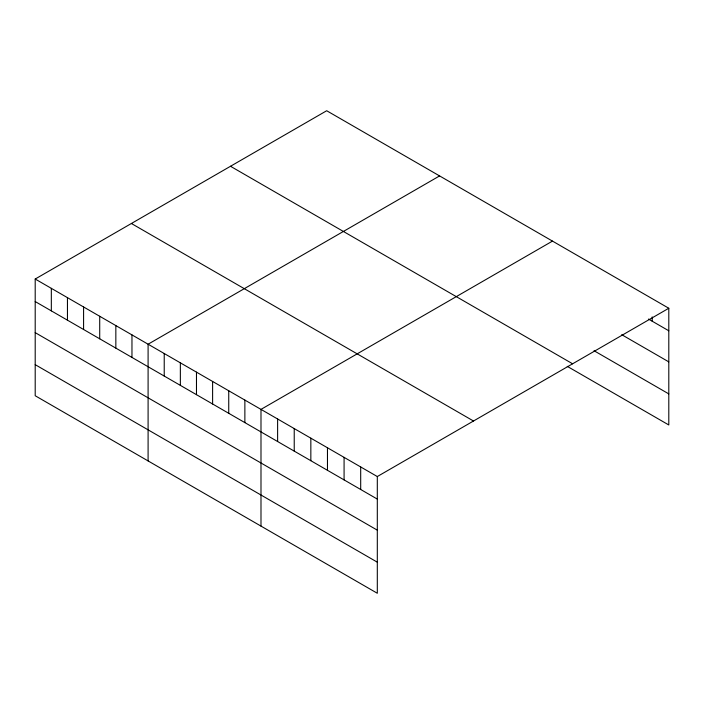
<?xml version="1.0" encoding="UTF-8"?>
<svg xmlns="http://www.w3.org/2000/svg" width="704" height="704" viewBox="0 0 704 704"><rect width="100%" height="100%" fill="white"/><g stroke="black" fill="none" stroke-linecap="round" stroke-linejoin="round"><path stroke-width="1.06" d="M35.2 279.03L377.309 476.546L377.309 593.261L35.2 395.745L35.2 279.03L326.691 110.739L668.8 308.255L668.8 424.97L567.248 366.344M439.586 175.921L148.095 344.212L148.095 460.926M552.482 241.102L260.99 409.385L260.99 526.108M377.309 476.546L668.8 308.255M648.49 319.062L668.8 330.792M621.72 334.69L668.8 361.874M594.026 350.724L668.8 393.897M230.498 166.276L572.607 363.792M131.393 223.494L473.502 421.01M35.2 301.558L377.309 499.083M35.2 332.64L377.309 530.156M35.2 364.663L377.309 562.179M652.186 316.906L652.186 321.2M360.694 466.954L360.694 489.482M344.08 457.354L344.08 479.89M327.466 447.762L327.466 470.298M310.842 438.17L310.842 460.706M294.228 428.578L294.228 451.114M277.614 418.986L277.614 441.514M244.869 400.074L244.869 422.611M228.738 390.764L228.738 413.301M212.608 381.454L212.608 403.99M196.478 372.143L196.478 394.68M180.356 362.833L180.356 385.37M164.226 353.522L164.226 376.05M131.965 334.893L131.965 357.43M115.843 325.582L115.843 348.119M99.713 316.272L99.713 338.809M83.582 306.962L83.582 329.498M67.452 297.651L67.452 320.188M51.33 288.341L51.33 310.878"/></g></svg>
